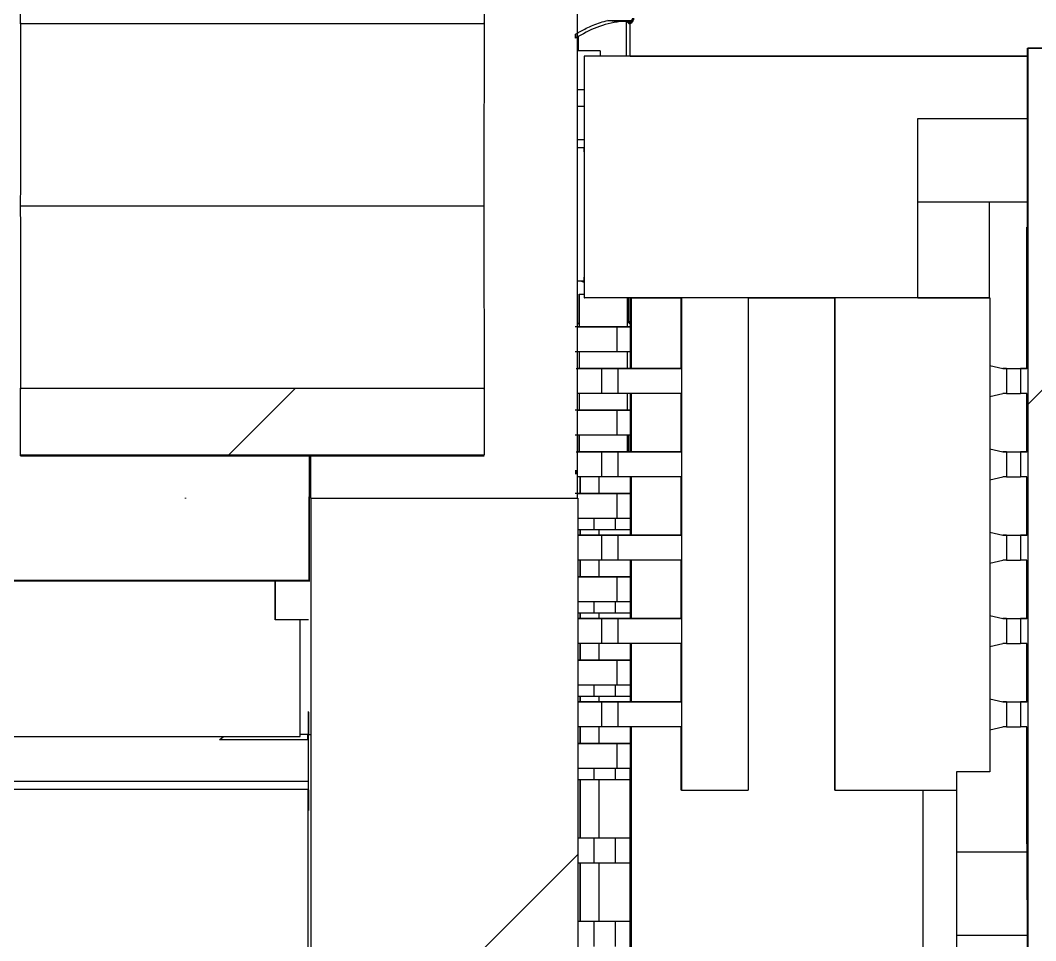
# Model space of a CAD drawing. Header units: millimetres. Extents: x -1 to 366, y 0 to 340.
# Drawn here: x 152.03 to 158.12, y 262.97 to 268.49 of the extents above; entities that cross this region are included whole.
import ezdxf

# ---------------------------------------------------------------- set-up
doc = ezdxf.new("R2010")
doc.units = ezdxf.units.MM
pattern_1 = [(45, (-418.589, -72.4933), (-2.245064, 2.245064), [])]

msp = doc.modelspace()

# ---------------------------------------------------------------- hatches: boundary and pattern name
at = {"linetype": 'Continuous', "lineweight": 18}
h = msp.add_hatch(dxfattribs=at)
h.set_pattern_fill('ANSI31', style=0)
h.set_pattern_definition(pattern_1)
h.paths.add_polyline_path([(158.0699, 268.3267), (158.0699, 246.3457), (158.8696, 246.3457), (158.8696, 268.3267)], flags=0)
h = msp.add_hatch(dxfattribs=at)
h.set_pattern_fill('ANSI31', style=0)
h.set_pattern_definition(pattern_1)
edge = h.paths.add_edge_path(flags=0)
edge.add_line((155.3696, 249.1175), (155.3696, 265.6272))
edge.add_ellipse((-0.1292, 267.3724), major_axis=(-2090.9818, 0), ratio=0.000836927, start_angle=94.2208639, end_angle=94.2648177, ccw=False)
edge.add_line((153.7699, 265.6271), (153.7699, 249.1176))
edge.add_ellipse((-0.1292, 247.3724), major_axis=(-2090.9818, 0), ratio=0.000836927, start_angle=265.7351823, end_angle=265.7791361, ccw=False)
h = msp.add_hatch(dxfattribs=at)
h.set_pattern_fill('ANSI31', style=0)
h.set_pattern_definition(pattern_1)
edge = h.paths.add_edge_path(flags=0)
edge.add_line((152.028, 266.2864), (152.028, 265.8847))
edge.add_spline(control_points=[(152.028, 265.8847), (152.4549, 265.8848), (152.8818, 265.8848), (153.3087, 265.8848), (153.5587, 265.8848), (153.8087, 265.8848), (154.0587, 265.8849), (154.3087, 265.8849), (154.5587, 265.8849), (154.8087, 265.8849)], knot_values=[0, 0, 0, 0, 0.001281, 0.001281, 0.001281, 0.002031, 0.002031, 0.002031, 0.002781, 0.002781, 0.002781, 0.002781], weights=[1, 1, 1, 1, 1, 1, 1, 1, 1, 1], degree=3, periodic=0)
edge.add_line((154.8087, 265.8849), (154.8087, 266.2866))
edge.add_spline(control_points=[(154.8087, 266.2866), (154.5286, 266.2866), (154.2484, 266.2866), (153.9683, 266.2866), (153.6882, 266.2865), (153.4081, 266.2865), (153.128, 266.2865), (152.7613, 266.2865), (152.3946, 266.2864), (152.028, 266.2864)], knot_values=[0, 0, 0, 0, 0.00084, 0.00084, 0.00084, 0.001681, 0.001681, 0.001681, 0.002781, 0.002781, 0.002781, 0.002781], weights=[1, 1, 1, 1, 1, 1, 1, 1, 1, 1], degree=3, periodic=0)

# ---------------------------------------------------------------- linework, layer by layer
at = {"color": 7, "linetype": 'Continuous', "lineweight": 25}
for p, q in [((152.028, 268.474), (152.028, 268.8756)), ((154.8087, 268.8754), (154.8087, 268.4737)), ((155.5509, 268.4937), (155.6873, 268.4937)), ((155.5896, 268.4877), (155.5509, 268.4937)), ((155.6873, 268.4877), (155.5896, 268.4877)), ((155.6617, 268.2796), (155.6617, 268.4877)), ((155.6813, 268.4749), (155.6813, 268.4749)), ((155.6817, 268.4749), (155.6817, 268.2796)), ((155.3713, 268.3881), (155.3713, 268.3116)), ((155.3717, 268.395), (155.3717, 268.3116)), ((158.0669, 268.3267), (158.0699, 268.3267)), ((158.0669, 268.3267), (158.8666, 268.3267)), ((158.0669, 267.7527), (158.0669, 268.3267)), ((158.8696, 268.3267), (158.0699, 268.3267)), ((158.0699, 268.3267), (158.0699, 261.6108)), ((155.504, 268.3116), (155.3683, 268.3116)), ((155.4106, 268.2796), (155.4081, 268.2796)), ((155.6881, 268.2796), (155.4081, 268.2796)), ((155.4081, 268.2796), (155.4081, 267.7296)), ((158.0669, 268.2796), (155.4106, 268.2796)), ((155.4106, 266.8296), (155.4106, 268.2796)), ((155.504, 268.3116), (155.504, 268.2796)), ((155.6881, 268.2796), (155.6851, 268.2796)), ((155.6851, 268.2796), (156.9551, 268.2796)), ((156.9551, 268.2796), (156.9597, 268.2796)), ((156.9597, 268.2796), (158.0669, 268.2796)), ((155.3682, 268.0796), (155.4081, 268.0796)), ((155.3682, 268.0796), (155.4081, 268.0796)), ((155.4057, 268.0796), (155.406, 268.0796)), ((155.3681, 267.9796), (155.4081, 267.9796)), ((157.4106, 266.8296), (157.4106, 267.9046)), ((157.4106, 267.9046), (158.0669, 267.9046)), ((155.3681, 267.7796), (155.4081, 267.7796)), ((155.4095, 267.7296), (155.3681, 267.7296)), ((152.0269, 267.3802), (154.8077, 267.3802)), ((157.4106, 267.4046), (158.0668, 267.4046)), ((157.8381, 267.4046), (157.8381, 266.8296)), ((158.0636, 266.4046), (158.0636, 267.2527)), ((158.0636, 267.2527), (158.0665, 267.2527)), ((158.0636, 267.2527), (158.0665, 267.2527)), ((155.4095, 266.9296), (155.3681, 266.9296)), ((155.4081, 266.9296), (155.4081, 266.8296)), ((155.379, 266.8515), (155.4081, 266.8515)), ((155.379, 266.6715), (155.379, 266.8515)), ((155.379, 266.8515), (155.379, 266.6546)), ((155.379, 266.8515), (155.4081, 266.8515)), ((155.379, 266.8515), (155.379, 266.8515)), ((155.4081, 266.8296), (155.4106, 266.8296)), ((155.6906, 266.8296), (155.4106, 266.8296)), ((155.669, 266.6546), (155.669, 266.8296)), ((155.6753, 266.8296), (155.6753, 266.6889)), ((155.6851, 266.8296), (155.6851, 266.6546)), ((155.6912, 266.8296), (155.6906, 266.8296)), ((157.4106, 266.8296), (155.6906, 266.8296)), ((155.6912, 266.8296), (155.9912, 266.8296)), ((155.6912, 266.8296), (155.6912, 266.4046)), ((155.9916, 266.8296), (155.9912, 266.8296)), ((155.9912, 266.4046), (155.9912, 266.8296)), ((156.3916, 266.8296), (155.9916, 266.8296)), ((155.9916, 266.8296), (155.9916, 263.8746)), ((156.3912, 266.8296), (156.9112, 266.8296)), ((156.3916, 266.8296), (156.3912, 266.8296)), ((156.3916, 266.8296), (156.3916, 263.8746)), ((156.9116, 266.8296), (156.9112, 266.8296)), ((156.9112, 263.8746), (156.9112, 266.8296)), ((157.8416, 266.8296), (156.9116, 266.8296)), ((156.9116, 266.8296), (156.9116, 263.8746)), ((157.4091, 266.8296), (157.7395, 266.8296)), ((157.7395, 266.8296), (157.8395, 266.8296)), ((157.8395, 266.8296), (157.8416, 266.8296)), ((157.8416, 266.8296), (157.8416, 263.9846)), ((155.6053, 266.6546), (155.355, 266.6546)), ((155.3682, 266.6546), (155.5046, 266.6546)), ((155.3778, 266.6715), (155.3778, 266.6546)), ((155.3778, 266.6715), (155.3778, 266.6715)), ((155.3782, 266.6715), (155.3778, 266.6715)), ((155.3782, 266.6715), (155.3782, 266.6717)), ((155.3782, 266.6717), (155.3782, 266.6546)), ((155.3786, 266.6715), (155.3786, 266.6546)), ((155.3786, 266.6715), (155.3786, 266.6715)), ((155.379, 266.6715), (155.3786, 266.6715)), ((155.5046, 266.6546), (155.505, 266.6546)), ((155.505, 266.6546), (155.6051, 266.6546)), ((155.6051, 266.6546), (155.6851, 266.6546)), ((155.6053, 266.6546), (155.6053, 266.5046)), ((155.6853, 266.6546), (155.6053, 266.6546)), ((155.6838, 266.6721), (155.6851, 266.6718)), ((155.6851, 266.6546), (155.6853, 266.6546)), ((155.6853, 266.6546), (155.6853, 266.5046)), ((155.6053, 266.5046), (155.355, 266.5046)), ((155.3778, 266.5046), (155.3778, 266.4046)), ((155.3782, 266.5046), (155.3782, 266.4046)), ((155.3786, 266.5046), (155.3786, 266.4046)), ((155.379, 266.5046), (155.379, 266.4046)), ((155.6853, 266.5046), (155.6053, 266.5046)), ((155.669, 266.4046), (155.669, 266.5046)), ((155.6851, 266.5046), (155.6851, 266.4046)), ((155.3615, 266.4046), (155.6113, 266.4046)), ((155.5119, 266.4046), (155.3683, 266.4046)), ((155.6114, 266.4046), (155.5115, 266.4046)), ((155.5115, 266.4046), (155.5119, 266.4046)), ((155.5119, 266.4046), (155.5119, 266.2546)), ((155.6113, 266.4046), (155.9913, 266.4046)), ((155.9914, 266.4046), (155.6114, 266.4046)), ((155.6114, 266.4046), (155.6114, 266.2546)), ((155.9914, 266.4046), (155.9913, 266.4046)), ((155.9914, 266.4046), (155.9914, 266.2546)), ((157.8416, 266.4232), (157.9195, 266.4046)), ((157.9421, 266.4046), (157.9195, 266.4046)), ((157.9195, 266.4046), (157.9968, 266.4046)), ((157.9421, 266.4046), (157.9421, 266.2546)), ((157.9421, 266.4046), (158.0248, 266.4046)), ((157.9968, 266.4046), (158.0452, 266.4046)), ((158.0653, 266.4046), (158.0248, 266.4046)), ((158.0248, 266.4046), (158.0248, 266.2546)), ((158.0452, 266.4046), (158.0636, 266.4046)), ((152.028, 265.8847), (152.028, 266.2864)), ((154.8087, 266.2866), (154.8087, 265.8849)), ((155.5119, 266.2546), (155.3684, 266.2546)), ((155.3778, 266.2546), (155.3778, 266.1546)), ((155.3782, 266.2546), (155.3782, 266.1546)), ((155.3786, 266.2546), (155.3786, 266.1546)), ((155.379, 266.2546), (155.379, 266.1546)), ((155.6114, 266.2546), (155.5115, 266.2546)), ((155.9914, 266.2546), (155.6114, 266.2546)), ((155.669, 266.1546), (155.669, 266.2546)), ((155.6851, 266.2546), (155.6851, 266.1546)), ((155.6912, 266.2546), (155.6912, 265.9046)), ((155.9912, 265.9046), (155.9912, 266.2546)), ((157.8416, 266.236), (157.9195, 266.2546)), ((157.9421, 266.2546), (157.9195, 266.2546)), ((157.9421, 266.2546), (158.0248, 266.2546)), ((158.0636, 266.2546), (158.0248, 266.2546)), ((158.0636, 265.9046), (158.0636, 266.2546)), ((155.6053, 266.1546), (155.355, 266.1546)), ((155.3685, 266.1546), (155.5046, 266.1546)), ((155.5046, 266.1546), (155.505, 266.1546)), ((155.505, 266.1546), (155.6051, 266.1546)), ((155.6051, 266.1546), (155.6851, 266.1546)), ((155.6853, 266.1546), (155.6053, 266.1546)), ((155.6053, 266.1546), (155.6053, 266.0046)), ((155.6851, 266.1546), (155.6853, 266.1546)), ((155.6853, 266.1546), (155.6853, 266.0046)), ((155.6053, 266.0046), (155.355, 266.0046)), ((155.379, 265.9046), (155.379, 266.0046)), ((155.379, 266.0046), (155.379, 265.9046)), ((155.6853, 266.0046), (155.6053, 266.0046)), ((155.669, 265.9046), (155.669, 266.0046)), ((155.6753, 266.0046), (155.6753, 265.9046)), ((155.6851, 266.0046), (155.6851, 265.9046)), ((153.7585, 265.8847), (153.7585, 265.1332)), ((155.3615, 265.9046), (155.6113, 265.9046)), ((155.5119, 265.9046), (155.3687, 265.9046)), ((155.6114, 265.9046), (155.5115, 265.9046)), ((155.5115, 265.9046), (155.5119, 265.9046)), ((155.5119, 265.9046), (155.5119, 265.7546)), ((155.6113, 265.9046), (155.9913, 265.9046)), ((155.9914, 265.9046), (155.6114, 265.9046)), ((155.6114, 265.9046), (155.6114, 265.7546)), ((155.9914, 265.9046), (155.9913, 265.9046)), ((155.9914, 265.9046), (155.9914, 265.7546)), ((157.8416, 265.9232), (157.9195, 265.9046)), ((157.9421, 265.9046), (157.9195, 265.9046)), ((157.9195, 265.9046), (157.9968, 265.9046)), ((157.9421, 265.9046), (157.9421, 265.7546)), ((157.9421, 265.9046), (158.0248, 265.9046)), ((157.9968, 265.9046), (158.0452, 265.9046)), ((158.0653, 265.9046), (158.0248, 265.9046)), ((158.0248, 265.9046), (158.0248, 265.7546)), ((158.0452, 265.9046), (158.0636, 265.9046)), ((152.0279, 265.8802), (153.7584, 265.8802)), ((153.7531, 265.8802), (154.4134, 265.8802)), ((153.7585, 265.8802), (154.8086, 265.8802)), ((155.5119, 265.7546), (155.369, 265.7546)), ((155.3827, 265.7546), (155.3827, 265.6546)), ((155.3862, 265.6546), (155.3862, 265.7546)), ((155.4964, 265.7546), (155.4964, 265.6546)), ((155.4965, 265.7546), (155.4965, 265.6546)), ((155.6114, 265.7546), (155.5115, 265.7546)), ((155.9914, 265.7546), (155.6114, 265.7546)), ((155.6851, 265.7546), (155.6851, 265.6546)), ((155.6912, 265.7546), (155.6912, 265.4046)), ((155.9912, 265.4046), (155.9912, 265.7546)), ((157.8416, 265.736), (157.9195, 265.7546)), ((157.9421, 265.7546), (157.9195, 265.7546)), ((157.9421, 265.7546), (158.0248, 265.7546)), ((158.0636, 265.7546), (158.0248, 265.7546)), ((158.0636, 265.4046), (158.0636, 265.7546)), ((155.6053, 265.6546), (155.355, 265.6546)), ((155.3692, 265.6546), (155.5046, 265.6546)), ((155.5046, 265.6546), (155.505, 265.6546)), ((155.505, 265.6546), (155.6051, 265.6546)), ((155.6051, 265.6546), (155.6851, 265.6546)), ((155.6853, 265.6546), (155.6053, 265.6546)), ((155.6053, 265.6546), (155.6053, 265.5046)), ((155.6851, 265.6546), (155.6853, 265.6546)), ((155.6853, 265.6546), (155.6853, 265.5046)), ((153.7699, 265.6271), (153.7699, 249.1176)), ((155.3696, 265.6272), (155.3696, 249.1175)), ((155.6053, 265.5046), (155.3696, 265.5046)), ((155.4671, 265.5046), (155.4671, 265.4366)), ((155.5971, 265.4366), (155.5971, 265.5046)), ((155.6853, 265.5046), (155.6053, 265.5046)), ((155.6851, 265.5046), (155.6851, 265.4046)), ((155.4671, 265.4366), (155.3696, 265.4366)), ((155.5119, 265.4046), (155.3696, 265.4046)), ((155.3696, 265.4046), (155.6113, 265.4046)), ((155.3827, 265.4366), (155.3827, 265.4046)), ((155.3862, 265.4046), (155.3862, 265.4366)), ((155.5971, 265.4366), (155.4671, 265.4366)), ((155.4964, 265.4366), (155.4964, 265.4046)), ((155.4965, 265.4366), (155.4965, 265.4046)), ((155.6114, 265.4046), (155.5115, 265.4046)), ((155.5115, 265.4046), (155.5119, 265.4046)), ((155.5119, 265.4046), (155.5119, 265.2546)), ((155.6851, 265.4366), (155.5971, 265.4366)), ((155.6113, 265.4046), (155.9913, 265.4046)), ((155.9914, 265.4046), (155.6114, 265.4046)), ((155.6114, 265.4046), (155.6114, 265.2546)), ((155.9914, 265.4046), (155.9913, 265.4046)), ((155.9914, 265.4046), (155.9914, 265.2546)), ((157.8416, 265.4232), (157.9195, 265.4046)), ((157.9421, 265.4046), (157.9195, 265.4046)), ((157.9195, 265.4046), (157.9968, 265.4046)), ((157.9421, 265.4046), (157.9421, 265.2546)), ((157.9421, 265.4046), (158.0248, 265.4046)), ((157.9968, 265.4046), (158.0452, 265.4046)), ((158.0653, 265.4046), (158.0248, 265.4046)), ((158.0248, 265.4046), (158.0248, 265.2546)), ((158.0452, 265.4046), (158.0636, 265.4046)), ((155.5119, 265.2546), (155.3696, 265.2546)), ((155.3827, 265.2546), (155.3827, 265.1546)), ((155.3862, 265.1546), (155.3862, 265.2546)), ((155.4964, 265.2546), (155.4964, 265.1546)), ((155.4965, 265.2546), (155.4965, 265.1546)), ((155.6114, 265.2546), (155.5115, 265.2546)), ((155.9914, 265.2546), (155.6114, 265.2546)), ((155.6851, 265.2546), (155.6851, 265.1546)), ((155.6912, 265.2546), (155.6912, 264.9046)), ((155.9912, 264.9046), (155.9912, 265.2546)), ((157.8416, 265.236), (157.9195, 265.2546)), ((157.9421, 265.2546), (157.9195, 265.2546)), ((157.9421, 265.2546), (158.0248, 265.2546)), ((158.0636, 265.2546), (158.0248, 265.2546)), ((158.0636, 264.9046), (158.0636, 265.2546)), ((155.6053, 265.1546), (155.3696, 265.1546)), ((155.3696, 265.1546), (155.5046, 265.1546)), ((155.5046, 265.1546), (155.505, 265.1546)), ((155.505, 265.1546), (155.6051, 265.1546)), ((155.6051, 265.1546), (155.6851, 265.1546)), ((155.6853, 265.1546), (155.6053, 265.1546)), ((155.6053, 265.1546), (155.6053, 265.0046)), ((155.6851, 265.1546), (155.6853, 265.1546)), ((155.6853, 265.1546), (155.6853, 265.0046)), ((151.3032, 265.1302), (153.7636, 265.1302)), ((153.5559, 264.8971), (153.5559, 265.1333)), ((153.5561, 265.1333), (153.5561, 264.8971)), ((155.6053, 265.0046), (155.3696, 265.0046)), ((155.4671, 265.0046), (155.4671, 264.9366)), ((155.5971, 264.9366), (155.5971, 265.0046)), ((155.6853, 265.0046), (155.6053, 265.0046)), ((155.6851, 265.0046), (155.6851, 264.9046)), ((155.4671, 264.9366), (155.3696, 264.9366)), ((155.3827, 264.9366), (155.3827, 264.9046)), ((155.3862, 264.9046), (155.3862, 264.9366)), ((155.5971, 264.9366), (155.4671, 264.9366)), ((155.4964, 264.9366), (155.4964, 264.9046)), ((155.4965, 264.9366), (155.4965, 264.9046)), ((155.6851, 264.9366), (155.5971, 264.9366)), ((157.8416, 264.9232), (157.9195, 264.9046)), ((153.5561, 264.8971), (153.5559, 264.8971)), ((153.7561, 264.8971), (153.5561, 264.8971)), ((153.7059, 264.1971), (153.7059, 264.8971)), ((155.5119, 264.9046), (155.3696, 264.9046)), ((155.3696, 264.9046), (155.6113, 264.9046)), ((155.6114, 264.9046), (155.5115, 264.9046)), ((155.5115, 264.9046), (155.5119, 264.9046)), ((155.5119, 264.9046), (155.5119, 264.7546)), ((155.6113, 264.9046), (155.9913, 264.9046)), ((155.9914, 264.9046), (155.6114, 264.9046)), ((155.6114, 264.9046), (155.6114, 264.7546)), ((155.9914, 264.9046), (155.9913, 264.9046)), ((155.9914, 264.9046), (155.9914, 264.7546)), ((157.9421, 264.9046), (157.9195, 264.9046)), ((157.9195, 264.9046), (157.9968, 264.9046)), ((157.9421, 264.9046), (157.9421, 264.7546)), ((157.9421, 264.9046), (158.0248, 264.9046)), ((157.9968, 264.9046), (158.0452, 264.9046)), ((158.0653, 264.9046), (158.0248, 264.9046)), ((158.0248, 264.9046), (158.0248, 264.7546)), ((158.0452, 264.9046), (158.0636, 264.9046)), ((155.5119, 264.7546), (155.3696, 264.7546)), ((155.3827, 264.7546), (155.3827, 264.6546)), ((155.3862, 264.6546), (155.3862, 264.7546)), ((155.4964, 264.7546), (155.4964, 264.6546)), ((155.4965, 264.7546), (155.4965, 264.6546)), ((155.6114, 264.7546), (155.5115, 264.7546)), ((155.9914, 264.7546), (155.6114, 264.7546)), ((155.6851, 264.7546), (155.6851, 264.6546)), ((155.6912, 264.7546), (155.6912, 264.4046)), ((155.9912, 264.4046), (155.9912, 264.7546)), ((157.8416, 264.736), (157.9195, 264.7546)), ((157.9421, 264.7546), (157.9195, 264.7546)), ((157.9421, 264.7546), (158.0248, 264.7546)), ((158.0636, 264.7546), (158.0248, 264.7546)), ((158.0636, 264.4046), (158.0636, 264.7546)), ((155.6053, 264.6546), (155.3696, 264.6546)), ((155.3696, 264.6546), (155.5046, 264.6546)), ((155.5046, 264.6546), (155.505, 264.6546)), ((155.505, 264.6546), (155.6051, 264.6546)), ((155.6051, 264.6546), (155.6851, 264.6546)), ((155.6053, 264.6546), (155.6053, 264.5046)), ((155.6853, 264.6546), (155.6053, 264.6546)), ((155.6851, 264.6546), (155.6853, 264.6546)), ((155.6853, 264.6546), (155.6853, 264.5046)), ((155.6053, 264.5046), (155.3696, 264.5046)), ((155.4671, 264.5046), (155.4671, 264.4366)), ((155.5971, 264.4366), (155.5971, 264.5046)), ((155.6853, 264.5046), (155.6053, 264.5046)), ((155.6851, 264.5046), (155.6851, 264.4046)), ((155.4671, 264.4366), (155.3696, 264.4366)), ((155.3827, 264.4366), (155.3827, 264.4046)), ((155.3862, 264.4046), (155.3862, 264.4366)), ((155.5971, 264.4366), (155.4671, 264.4366)), ((155.4964, 264.4366), (155.4964, 264.4046)), ((155.4965, 264.4366), (155.4965, 264.4046)), ((155.6851, 264.4366), (155.5971, 264.4366)), ((157.8416, 264.4232), (157.9195, 264.4046)), ((155.5119, 264.4046), (155.3696, 264.4046)), ((155.3696, 264.4046), (155.6113, 264.4046)), ((155.6114, 264.4046), (155.5115, 264.4046)), ((155.5115, 264.4046), (155.5119, 264.4046)), ((155.5119, 264.4046), (155.5119, 264.2546)), ((155.6113, 264.4046), (155.9913, 264.4046)), ((155.9914, 264.4046), (155.6114, 264.4046)), ((155.6114, 264.4046), (155.6114, 264.2546)), ((155.9914, 264.4046), (155.9913, 264.4046)), ((155.9914, 264.4046), (155.9914, 264.2546)), ((157.9421, 264.4046), (157.9195, 264.4046)), ((157.9195, 264.4046), (157.9968, 264.4046)), ((157.9421, 264.4046), (157.9421, 264.2546)), ((157.9421, 264.4046), (158.0248, 264.4046)), ((157.9968, 264.4046), (158.0452, 264.4046)), ((158.0653, 264.4046), (158.0248, 264.4046)), ((158.0248, 264.4046), (158.0248, 264.2546)), ((158.0452, 264.4046), (158.0636, 264.4046)), ((153.7559, 264.2082), (153.7559, 264.3469)), ((153.7559, 264.3422), (153.7559, 264.2082)), ((155.5119, 264.2546), (155.3696, 264.2546)), ((155.3827, 264.2546), (155.3827, 264.1546)), ((155.3862, 264.1546), (155.3862, 264.2546)), ((155.4964, 264.2546), (155.4964, 264.1546)), ((155.4965, 264.2546), (155.4965, 264.1546)), ((155.6114, 264.2546), (155.5115, 264.2546)), ((155.9914, 264.2546), (155.6114, 264.2546)), ((155.6851, 264.2546), (155.6851, 264.1546)), ((155.6912, 264.2546), (155.6912, 261.9046)), ((155.9912, 263.8746), (155.9912, 264.2546)), ((157.8416, 264.236), (157.9195, 264.2546)), ((157.9421, 264.2546), (157.9195, 264.2546)), ((157.9421, 264.2546), (158.0248, 264.2546)), ((158.0636, 264.2546), (158.0248, 264.2546)), ((158.0636, 263.5517), (158.0636, 264.2546)), ((151.8559, 264.1971), (153.7059, 264.1971)), ((153.7559, 264.2082), (153.7059, 264.2082)), ((153.751, 264.2082), (153.751, 264.1771)), ((153.7513, 264.1771), (153.7513, 264.2082)), ((153.7524, 264.2082), (153.7524, 264.1771)), ((153.7547, 264.1771), (153.7548, 264.2082)), ((153.7559, 264.2082), (153.7659, 264.2082)), ((153.7559, 264.2082), (153.7559, 264.2082)), ((153.756, 264.1771), (153.2219, 264.1771)), ((155.6053, 264.1546), (155.3696, 264.1546)), ((155.3696, 264.1546), (155.5046, 264.1546)), ((155.5046, 264.1546), (155.505, 264.1546)), ((155.505, 264.1546), (155.6051, 264.1546)), ((155.6051, 264.1546), (155.6851, 264.1546)), ((155.6853, 264.1546), (155.6053, 264.1546)), ((155.6053, 264.1546), (155.6053, 264.0046)), ((155.6851, 264.1546), (155.6853, 264.1546)), ((155.6853, 264.1546), (155.6853, 264.0046)), ((155.6053, 264.0046), (155.3696, 264.0046)), ((155.4671, 264.0046), (155.4671, 263.9366)), ((155.5971, 263.9366), (155.5971, 264.0046)), ((155.6853, 264.0046), (155.6053, 264.0046)), ((155.6851, 261.9046), (155.6851, 264.0046)), ((155.4671, 263.9366), (155.3696, 263.9366)), ((155.3827, 263.9366), (155.3827, 263.5866)), ((155.3862, 263.5866), (155.3862, 263.9366)), ((155.5971, 263.9366), (155.4671, 263.9366)), ((155.4964, 263.9366), (155.4964, 263.5866)), ((155.4965, 263.9366), (155.4965, 263.5866)), ((155.6851, 263.9366), (155.5971, 263.9366)), ((157.8416, 263.9846), (157.6416, 263.9846)), ((157.6416, 263.9846), (157.6416, 263.8746)), ((153.756, 263.8771), (151.9058, 263.8771)), ((151.9059, 263.9271), (153.756, 263.9271)), ((153.751, 263.8771), (153.751, 262.0244)), ((155.9916, 263.8746), (155.9912, 263.8746)), ((155.9916, 263.8746), (156.3916, 263.8746)), ((156.9112, 263.8746), (156.9116, 263.8746)), ((156.9116, 263.8746), (157.6416, 263.8746)), ((157.4412, 262.2846), (157.4412, 263.8746)), ((157.4414, 262.2846), (157.4414, 263.8746)), ((157.6414, 263.8746), (157.6414, 262.2846)), ((153.7522, 263.7524), (153.7516, 263.7524)), ((153.7558, 263.7524), (153.755, 263.7524)), ((155.4671, 263.5866), (155.3696, 263.5866)), ((155.4671, 263.5866), (155.4671, 263.4366)), ((155.5971, 263.5866), (155.4671, 263.5866)), ((155.5971, 263.4366), (155.5971, 263.5866)), ((155.6851, 263.5866), (155.5971, 263.5866)), ((158.066, 263.5517), (158.0636, 263.5517)), ((157.6414, 263.5046), (158.0662, 263.5046)), ((157.6414, 263.5046), (158.0662, 263.5046)), ((155.4671, 263.4366), (155.3696, 263.4366)), ((155.3827, 263.4366), (155.3827, 263.0866)), ((155.3862, 263.0866), (155.3862, 263.4366)), ((155.5971, 263.4366), (155.4671, 263.4366)), ((155.4964, 263.4366), (155.4964, 263.0866)), ((155.4965, 263.4366), (155.4965, 263.0866)), ((155.6851, 263.4366), (155.5971, 263.4366)), ((155.4671, 263.0866), (155.3696, 263.0866)), ((155.4671, 263.0866), (155.4671, 262.9366)), ((155.5971, 263.0866), (155.4671, 263.0866)), ((155.5971, 262.9366), (155.5971, 263.0866)), ((155.6851, 263.0866), (155.5971, 263.0866)), ((157.6414, 263.0046), (158.0665, 263.0046))]:
    msp.add_line(p, q, dxfattribs=at)
at = {"color": 7, "linetype": 'Continuous', "lineweight": 25, "flags": 128}
for points in [[(155.3694, 265.6272), (155.369, 265.7154), (155.3685, 266.0678), (155.3682, 266.6282), (155.3681, 267.3073), (155.3681, 267.9967), (155.3685, 268.5866), (155.3689, 268.9829), (155.3694, 269.1175)], [(154.8087, 268.4737), (153.7087, 268.4738), (152.8683, 268.4739), (152.028, 268.474)], [(155.6765, 268.4755), (155.681, 268.4749), (155.6813, 268.4749)], [(155.6851, 266.6719), (155.6848, 266.672), (155.6842, 266.6721), (155.6842, 266.6721)], [(152.028, 266.2864), (153.128, 266.2865), (153.9683, 266.2866), (154.8087, 266.2866)], [(154.8087, 265.8849), (154.0587, 265.8849), (153.3087, 265.8848), (152.028, 265.8847)], [(154.4085, 265.8849), (154.0835, 265.8849), (153.7585, 265.8848)], [(153.7699, 265.6271), (153.7694, 265.7158), (153.7691, 265.8802)], [(153.7585, 265.1333), (152.5335, 265.1332), (151.3085, 265.1332)]]:
    msp.add_lwpolyline(points, dxfattribs=at)
at = {"color": 7, "linetype": 'Continuous', "lineweight": 25}
for centre, radius, start, end in [((155.6873, 268.5077), 0.014, 270.00001, 0.00001), ((155.6873, 268.5077), 0.02, 270.00001, 0.00001), ((155.6817, 268.4949), 0.014, 211.18308, 270), ((155.6817, 268.4949), 0.02, 256.10957, 270), ((155.6817, 268.4949), 0.02, 270.00001, 356.76872), ((155.6817, 268.4949), 0.014, 270, 335.05351), ((153.8894, 268.4794), 1.7923, 359.85614, 0.04795), ((153.895, 268.4922), 1.7923, 359.85614, 0.04795), ((-36.9082, 267.3296), 192.3181, 359.880831, 0.119169), ((9.6186, 267.6269), 148.4484, 359.855556, 0.048539), ((155.389, 266.6998), 0.03, 225.946, 250.52877), ((155.3886, 266.6998), 0.03, 227.04387, 250.52877), ((155.3882, 266.6998), 0.03, 228.05628, 250.52877), ((155.3878, 266.6998), 0.03, 229.11803, 250.52877), ((155.689, 266.6915), 0.014, 190.7347, 253.82946), ((-11.1582, 264.0654), 164.9143, 359.891243, 0.096169), ((152.3559, 265.2771), 1.4, 308.21322, 309.51766), ((187.4619, 263.8698), 33.7106, 179.98767, 180.19958), ((120.0419, 263.8698), 33.7106, 359.80042, 0.01233), ((187.4653, 263.8698), 33.7106, 179.98767, 180.19958), ((-130.6324, 262.9518), 288.699, 359.880704, 0.119057)]:
    msp.add_arc(centre, radius, start, end, dxfattribs=at)
msp.add_ellipse((-0.1292, 267.3724), major_axis=(-2090.9818, 0), ratio=0.000837, start_param=1.644464, end_param=1.645231, dxfattribs=at)
for points, knots in [([(152.028, 268.474), (152.0279, 268.4768), (152.0278, 268.4898), (152.0275, 268.4245), (152.0272, 268.1802), (152.027, 267.806), (152.027, 267.5183), (152.0269, 267.3802)], [0, 0, 0, 0, 0.0638, 0.288589, 0.5319, 0.77521, 1, 1, 1, 1]), ([(154.8087, 268.4737), (154.8087, 268.4767), (154.8085, 268.4899), (154.8082, 268.4245), (154.8079, 268.1802), (154.8077, 267.806), (154.8077, 267.5183), (154.8077, 267.3802)], [0, 0, 0, 0, 0.0649916, 0.289495, 0.5324958, 0.7754966, 1, 1, 1, 1]), ([(155.3573, 268.4115), (155.378, 268.4235), (155.412, 268.4435), (155.4624, 268.4655), (155.506, 268.4816), (155.5359, 268.4897), (155.5509, 268.4937)], [0, 0, 0, 0, 0.339921, 0.559896, 0.779896, 1, 1, 1, 1]), ([(155.6235, 268.4877), (155.5762, 268.4783), (155.482, 268.4595), (155.3987, 268.4116), (155.3573, 268.3877)], [0, 0, 0, 0, 0.502412, 1, 1, 1, 1]), ([(155.6769, 268.4755), (155.6755, 268.4763), (155.6728, 268.4778), (155.6695, 268.4826), (155.669, 268.4861), (155.6688, 268.4877)], [0, 0, 0, 0, 0.357079, 0.716428, 1, 1, 1, 1]), ([(155.3569, 268.4115), (155.3569, 268.4086), (155.3569, 268.4029), (155.3569, 268.3965), (155.3569, 268.3922), (155.3569, 268.3899), (155.3569, 268.3883), (155.3569, 268.3879), (155.3569, 268.3877)], [0, 0, 0, 0, 0.251609, 0.497333, 0.617119, 0.736248, 0.861835, 1, 1, 1, 1]), ([(155.3573, 268.3877), (155.3573, 268.3879), (155.3573, 268.3883), (155.3573, 268.3905), (155.3573, 268.3948), (155.3573, 268.4026), (155.3573, 268.4083), (155.3573, 268.4115)], [0, 0, 0, 0, 0.123451, 0.244498, 0.498338, 0.724178, 1, 1, 1, 1]), ([(152.0269, 267.3802), (152.027, 267.242), (152.027, 266.9543), (152.0272, 266.5801), (152.0275, 266.3359), (152.0278, 266.2706), (152.0279, 266.2835), (152.028, 266.2864)], [0, 0, 0, 0, 0.22479, 0.4681, 0.711411, 0.936201, 1, 1, 1, 1]), ([(154.8077, 267.3802), (154.8077, 267.242), (154.8077, 266.9543), (154.8079, 266.5801), (154.8082, 266.3359), (154.8085, 266.2704), (154.8087, 266.2837), (154.8087, 266.2866)], [0, 0, 0, 0, 0.224503, 0.467504, 0.710505, 0.935009, 1, 1, 1, 1]), ([(155.4081, 266.9202), (155.4051, 266.9216), (155.3991, 266.9245), (155.3934, 266.9279), (155.3905, 266.9296)], [0, 0, 0, 0, 0.493603, 1, 1, 1, 1]), ([(155.6842, 266.6721), (155.6829, 266.6729), (155.6801, 266.6744), (155.6761, 266.6806), (155.6756, 266.6858), (155.6753, 266.6889)], [0, 0, 0, 0, 0.278932, 0.559636, 1, 1, 1, 1]), ([(152.028, 265.8847), (152.0279, 265.8829), (152.0277, 265.872), (152.0275, 265.9022), (152.0273, 266.0444), (152.0273, 266.0769)], [0, 0, 0, 0, 0.138286, 0.803131, 1, 1, 1, 1]), ([(155.3582, 265.7715), (155.3582, 265.7717), (155.3582, 265.7721), (155.3582, 265.7743), (155.3582, 265.7786), (155.3582, 265.7864), (155.3582, 265.7921), (155.3582, 265.7953)], [0, 0, 0, 0, 0.123451, 0.244498, 0.498338, 0.724178, 1, 1, 1, 1]), ([(155.3586, 265.7953), (155.3586, 265.7924), (155.3586, 265.7867), (155.3586, 265.7803), (155.3586, 265.776), (155.3586, 265.7737), (155.3586, 265.7721), (155.3586, 265.7717), (155.3586, 265.7715)], [0, 0, 0, 0, 0.251609, 0.497333, 0.617119, 0.736248, 0.861835, 1, 1, 1, 1]), ([(155.359, 265.7715), (155.359, 265.7717), (155.359, 265.7721), (155.359, 265.7743), (155.359, 265.7786), (155.359, 265.7864), (155.359, 265.7921), (155.359, 265.7953)], [0, 0, 0, 0, 0.123451, 0.244498, 0.498338, 0.724178, 1, 1, 1, 1]), ([(153.7572, 265.6351), (153.7572, 265.5874), (153.7574, 265.4406), (153.7578, 265.2192), (153.7582, 265.1202), (153.7584, 265.1318), (153.7585, 265.1333)], [0, 0, 0, 0, 0.134093, 0.411778, 0.927617, 1, 1, 1, 1])]:
    msp.add_open_spline(points, degree=3, knots=knots, dxfattribs=at)

doc.saveas('drawing.dxf')
